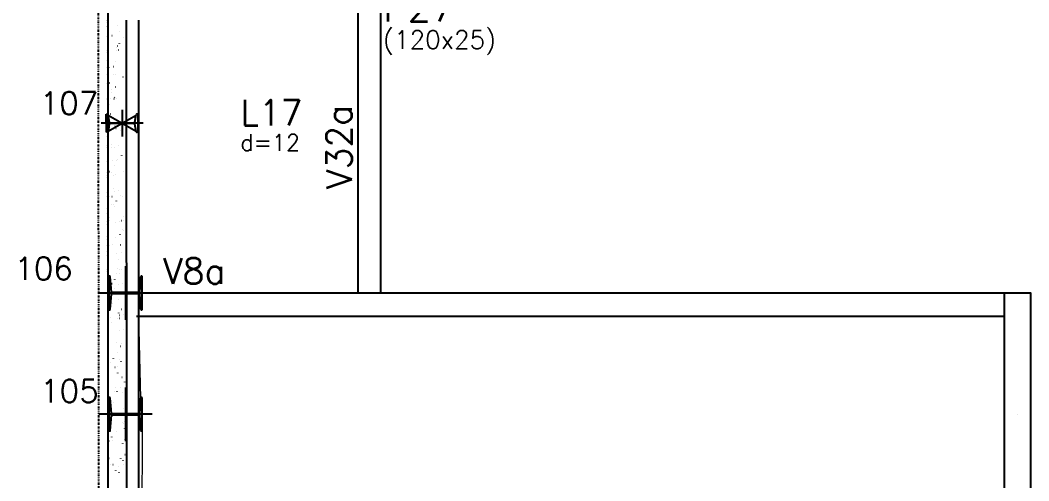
# Model space of a CAD drawing. Extents: x -40810 to 33675, y -2018 to 21213.
# Drawn here: x 23382 to 24213, y 2600 to 2980 of the extents above; entities that cross this region are included whole.
import ezdxf

# ---------------------------------------------------------------- set-up
doc = ezdxf.new("R2010")
doc.units = 0
doc.linetypes.add('ESTILO_TQS_0003', pattern=[1.5, 0.5, -0.4, 0.1, -0.5])
doc.layers.get('0').update_dxf_attribs({"color": 1, "lineweight": 9})
for name, color, linetype in [('1', 5, 'Continuous'), ('10', 7, 'Continuous'), ('12', 3, 'Continuous'), ('13', 7, 'Continuous'), ('19', 5, 'Continuous'), ('24', 5, 'ESTILO_TQS_0003'), ('242', 3, 'Continuous'), ('3', 2, 'Continuous'), ('49', 20, 'Continuous'), ('51', 6, 'Continuous'), ('52', 21, 'Continuous'), ('8', 5, 'Continuous'), ('9', 3, 'Continuous')]:
    doc.layers.add(name, color=color, linetype=linetype)
doc.styles.get("Standard").update_dxf_attribs({"font": 'romans.shx', "width": 0.8})

# ---------------------------------------------------------------- blocks, each defined once
blk = doc.blocks.new('_H9EFD498501-010')
for p, q in [((188.722037, 3504.392381), (188.722037, 3504.392381)), ((188.722037, 3504.392381), (188.722037, 3504.392381)), ((188.722037, 3504.392381), (188.722037, 3504.392381)), ((188.722151, 3504.321779), (188.722151, 3504.321779)), ((188.722151, 3504.321779), (188.722151, 3504.321779)), ((188.723655, 3503.395485), (188.723655, 3503.395485)), ((188.723655, 3503.395485), (188.723655, 3503.395485)), ((188.801698, 3504.339414), (188.87492, 3504.355647)), ((188.72897, 3500.121262), (188.72897, 3500.121262)), ((188.866968, 3500.127287), (188.941897, 3500.130559)), ((197.708545, 3500.513319), (197.783473, 3500.51659)), ((199.455416, 3495.881091), (199.465206, 3495.95545)), ((188.743068, 3491.435859), (188.743068, 3491.435859)), ((188.743068, 3491.435859), (188.743068, 3491.435859)), ((188.743068, 3491.435859), (188.743068, 3491.435859)), ((189.523696, 3491.60892), (189.596918, 3491.625153)), ((193.184806, 3492.420568), (193.258028, 3492.436801)), ((199.280889, 3485.528252), (199.326546, 3485.587753)), ((203.024772, 3490.407375), (203.070429, 3490.466876)), ((188.761601, 3480.018552), (188.761601, 3480.018552)), ((188.761601, 3480.018552), (188.761601, 3480.018552)), ((188.761601, 3480.018552), (188.761601, 3480.018552)), ((188.763985, 3478.549938), (188.763985, 3478.549938)), ((188.763985, 3478.549938), (188.763985, 3478.549938)), ((189.879582, 3478.79726), (189.952804, 3478.813493)), ((196.536092, 3480.357994), (196.61102, 3480.361265)), ((196.883891, 3482.404423), (196.929548, 3482.463924)), ((197.864628, 3483.797857), (197.874418, 3483.872215)), ((198.409307, 3480.43978), (198.484236, 3480.443052)), ((188.774882, 3471.836557), (188.774882, 3471.836557)), ((190.628868, 3474.252717), (190.674525, 3474.312219)), ((196.200419, 3471.156935), (196.210209, 3471.231294)), ((188.784902, 3465.664018), (188.784902, 3465.664018)), ((188.784902, 3465.664018), (188.784902, 3465.664018)), ((188.784902, 3465.664018), (188.784902, 3465.664018)), ((190.60158, 3466.066765), (190.674802, 3466.082998)), ((194.26269, 3466.878414), (194.335912, 3466.894647)), ((188.794232, 3459.915842), (188.794232, 3459.915842)), ((188.794232, 3459.915842), (188.794232, 3459.915842)), ((188.805819, 3452.778097), (188.805819, 3452.778097)), ((188.805819, 3452.778097), (188.805819, 3452.778097)), ((190.957466, 3453.255106), (191.030689, 3453.271339)), ((194.712421, 3459.854464), (194.72221, 3459.928822)), ((195.963068, 3460.22884), (196.037996, 3460.232112)), ((202.464923, 3458.052075), (202.51058, 3458.111576)), ((192.466016, 3445.021246), (192.511673, 3445.080748)), ((193.121633, 3447.771229), (193.131422, 3447.845588)), ((196.209899, 3449.900369), (196.255556, 3449.959871)), ((188.82611, 3440.277628), (188.82611, 3440.277628)), ((188.82611, 3440.277628), (188.82611, 3440.277628)), ((188.826736, 3439.892177), (188.826736, 3439.892177)), ((188.826736, 3439.892177), (188.826736, 3439.892177)), ((188.826736, 3439.892177), (188.826736, 3439.892177)), ((188.826864, 3439.813132), (188.826864, 3439.813132)), ((188.826864, 3439.813132), (188.826864, 3439.813132)), ((188.826864, 3439.813132), (188.826864, 3439.813132)), ((190.069018, 3441.897417), (190.114675, 3441.956919)), ((191.679464, 3440.524611), (191.752686, 3440.540844)), ((194.790615, 3440.073515), (194.865543, 3440.076787)), ((195.340574, 3441.33626), (195.413796, 3441.352493)), ((196.66383, 3440.155302), (196.738759, 3440.158573)), ((191.457424, 3435.130308), (191.467213, 3435.204666)), ((192.035351, 3427.712952), (192.108573, 3427.729185)), ((188.847652, 3427.006256), (188.847652, 3427.006256)), ((188.847652, 3427.006256), (188.847652, 3427.006256)), ((188.859495, 3419.710422), (188.859495, 3419.710422)), ((188.859495, 3419.710422), (188.859495, 3419.710422)), ((189.969425, 3423.827836), (189.979214, 3423.902194)), ((194.217591, 3419.944362), (194.292519, 3419.947633)), ((198.047047, 3420.668898), (198.092705, 3420.7284)), ((201.79093, 3425.548021), (201.836587, 3425.607523)), ((202.010022, 3425.245854), (202.019812, 3425.320212)), ((188.866412, 3415.449617), (188.866412, 3415.449617)), ((188.866412, 3415.449617), (188.866412, 3415.449617)), ((188.866412, 3415.449617), (188.866412, 3415.449617)), ((188.868569, 3414.120335), (188.868569, 3414.120335)), ((188.868569, 3414.120335), (188.868569, 3414.120335)), ((188.868569, 3414.120335), (188.868569, 3414.120335)), ((192.757348, 3414.982457), (192.83057, 3414.99869)), ((195.650049, 3417.545069), (195.695706, 3417.604571)), ((196.418458, 3415.794106), (196.49168, 3415.810338)), ((200.522024, 3413.943383), (200.531813, 3414.017741)), ((188.877337, 3408.718699), (188.877337, 3408.718699)), ((189.395026, 3409.393364), (189.440683, 3409.452865)), ((188.889486, 3401.234415), (188.889486, 3401.234415)), ((188.889486, 3401.234415), (188.889486, 3401.234415)), ((188.892127, 3399.607712), (188.892127, 3399.607712)), ((188.892127, 3399.607712), (188.892127, 3399.607712)), ((188.892127, 3399.607712), (188.892127, 3399.607712)), ((193.045138, 3399.789037), (193.120066, 3399.792308)), ((193.113235, 3402.170797), (193.186457, 3402.18703)), ((194.918353, 3399.870823), (194.993282, 3399.874095)), ((198.931236, 3401.860148), (198.941025, 3401.934507)), ((188.910403, 3388.348494), (188.910403, 3388.348494)), ((188.910403, 3388.348494), (188.910403, 3388.348494)), ((188.910403, 3388.348494), (188.910403, 3388.348494)), ((193.835232, 3389.440303), (193.908454, 3389.456536)), ((197.267027, 3389.219226), (197.276816, 3389.293585)), ((197.496342, 3390.251951), (197.569565, 3390.268184)), ((201.231081, 3393.192721), (201.276738, 3393.252223)), ((188.924758, 3379.505002), (188.924758, 3379.505002)), ((188.924758, 3379.505002), (188.924758, 3379.505002)), ((191.232174, 3380.161893), (191.277831, 3380.221394)), ((192.472114, 3379.659883), (192.547042, 3379.663155)), ((194.976057, 3385.041016), (195.021714, 3385.100517)), ((195.779028, 3377.916755), (195.788818, 3377.991113)), ((202.587477, 3380.10153), (202.662406, 3380.104801)), ((188.928565, 3377.159771), (188.928565, 3377.159771)), ((188.928565, 3377.159771), (188.928565, 3377.159771)), ((188.928565, 3377.159771), (188.928565, 3377.159771)), ((188.93132, 3375.462574), (188.93132, 3375.462574)), ((188.93132, 3375.462574), (188.93132, 3375.462574)), ((194.191119, 3376.628643), (194.264341, 3376.644876)), ((188.952237, 3362.576653), (188.952237, 3362.576653)), ((188.952237, 3362.576653), (188.952237, 3362.576653)), ((188.952237, 3362.576653), (188.952237, 3362.576653)), ((194.18824, 3365.833521), (194.19803, 3365.907879)), ((194.913116, 3363.898149), (194.986339, 3363.914382)), ((198.574226, 3364.709797), (198.647449, 3364.72603)), ((200.557088, 3360.688668), (200.602745, 3360.748169)), ((188.957389, 3359.402293), (188.957389, 3359.402293)), ((188.957389, 3359.402293), (188.957389, 3359.402293)), ((188.957389, 3359.402293), (188.957389, 3359.402293)), ((191.299661, 3359.504558), (191.374589, 3359.50783)), ((192.524031, 3353.192599), (192.533821, 3353.266957)), ((193.172876, 3359.586345), (193.247805, 3359.589616)), ((194.416207, 3352.685716), (194.461864, 3352.745218)), ((196.813205, 3355.809545), (196.858863, 3355.869046)), ((202.014453, 3359.972376), (202.089382, 3359.975648)), ((188.973154, 3349.690733), (188.973154, 3349.690733)), ((188.973154, 3349.690733), (188.973154, 3349.690733)), ((188.979792, 3345.600842), (188.979792, 3345.600842)), ((188.979792, 3345.600842), (188.979792, 3345.600842)), ((195.269003, 3351.086489), (195.342225, 3351.102722)), ((188.990021, 3339.299583), (188.990021, 3339.299583)), ((188.990021, 3339.299583), (188.990021, 3339.299583)), ((188.99407, 3336.804812), (188.99407, 3336.804812)), ((188.99407, 3336.804812), (188.99407, 3336.804812)), ((188.99407, 3336.804812), (188.99407, 3336.804812)), ((190.726637, 3339.375405), (190.801565, 3339.378676)), ((191.036033, 3341.890127), (191.045822, 3341.964486)), ((195.991001, 3338.355994), (196.064223, 3338.372227)), ((199.652111, 3339.167643), (199.725333, 3339.183876)), ((200.842, 3339.817051), (200.916929, 3339.820323)), ((202.715215, 3339.898837), (202.790144, 3339.902109)), ((203.07663, 3343.308145), (203.08642, 3343.382504)), ((189.445245, 3329.806893), (189.455034, 3329.881251)), ((199.997239, 3328.333368), (200.042896, 3328.39287)), ((201.588632, 3332.005674), (201.598421, 3332.080032)), ((202.394237, 3331.457197), (202.439894, 3331.516698)), ((189.010786, 3326.506853), (189.010786, 3326.506853)), ((189.010786, 3326.506853), (189.010786, 3326.506853)), ((189.014987, 3323.918892), (189.014987, 3323.918892)), ((189.014987, 3323.918892), (189.014987, 3323.918892)), ((189.022652, 3319.196873), (189.022652, 3319.196873)), ((189.022652, 3319.196873), (189.022652, 3319.196873)), ((189.022652, 3319.196873), (189.022652, 3319.196873)), ((189.554184, 3319.22008), (189.629112, 3319.223351)), ((191.427399, 3319.301866), (191.502328, 3319.305138)), ((193.742215, 3320.181663), (193.787872, 3320.241164)), ((196.346887, 3325.544335), (196.420109, 3325.560568)), ((199.997844, 3319.92244), (200.007633, 3319.996798)), ((200.268976, 3319.687898), (200.343905, 3319.691169)), ((189.03102, 3314.041914), (189.03102, 3314.041914)), ((189.03102, 3314.041914), (189.03102, 3314.041914)), ((189.03102, 3314.041914), (189.03102, 3314.041914)), ((189.035904, 3311.032971), (189.035904, 3311.032971)), ((189.035904, 3311.032971), (189.035904, 3311.032971)), ((189.035904, 3311.032971), (189.035904, 3311.032971)), ((189.998332, 3315.302539), (190.043989, 3315.362041)), ((197.068885, 3312.81384), (197.142107, 3312.830073)), ((200.729995, 3313.625489), (200.803217, 3313.641722)), ((198.333635, 3307.281518), (198.343424, 3307.355876)), ((189.055284, 3299.094163), (189.056088, 3299.094198)), ((189.055284, 3299.094163), (189.055284, 3299.094163)), ((189.055284, 3299.094163), (189.055284, 3299.094163)), ((189.056821, 3298.147051), (189.056821, 3298.147051)), ((189.056821, 3298.147051), (189.056821, 3298.147051)), ((196.845636, 3295.979046), (196.855426, 3296.053405)), ((197.424771, 3300.002181), (197.497994, 3300.018414)), ((199.096523, 3299.532573), (199.171452, 3299.535844)), ((199.323246, 3295.829315), (199.368903, 3295.888816)), ((200.969738, 3299.614359), (201.044667, 3299.61763)), ((193.182365, 3287.826363), (193.228023, 3287.885864)), ((195.579364, 3290.950191), (195.625021, 3291.009693)), ((198.146769, 3287.271686), (198.219991, 3287.287919)), ((201.807879, 3288.083334), (201.881101, 3288.099567)), ((189.077738, 3285.26113), (189.077738, 3285.26113)), ((189.077738, 3285.26113), (189.077738, 3285.26113)), ((189.077738, 3285.26113), (189.077738, 3285.26113)), ((189.082247, 3282.482985), (189.082247, 3282.482985)), ((189.082247, 3282.482985), (189.082247, 3282.482985)), ((189.087915, 3278.991453), (189.087915, 3278.991453)), ((189.681922, 3279.017388), (189.756851, 3279.020659)), ((195.254848, 3283.895812), (195.264638, 3283.97017)), ((198.523499, 3279.403419), (198.598427, 3279.406691)), ((189.098655, 3272.37521), (189.098655, 3272.37521)), ((189.098655, 3272.37521), (189.098655, 3272.37521)), ((193.590639, 3271.25489), (193.600429, 3271.329248)), ((198.502655, 3274.460026), (198.575878, 3274.476259)), ((198.763397, 3263.474015), (198.809054, 3263.533516)), ((199.224653, 3261.729532), (199.297875, 3261.745765)), ((201.160395, 3266.597844), (201.206052, 3266.657345)), ((202.885763, 3262.54118), (202.958985, 3262.557413)), ((189.119572, 3259.489289), (189.119572, 3259.489289)), ((189.119572, 3259.489289), (189.119572, 3259.489289)), ((189.119572, 3259.489289), (189.119572, 3259.489289)), ((189.120546, 3258.888743), (189.120546, 3258.888743)), ((189.120546, 3258.888743), (189.120546, 3258.888743)), ((189.120546, 3258.888743), (189.120546, 3258.888743)), ((192.102641, 3259.952419), (192.11243, 3260.026777)), ((192.508373, 3255.322309), (192.55403, 3255.381811)), ((197.351046, 3259.248094), (197.425975, 3259.251366)), ((199.224261, 3259.32988), (199.29919, 3259.333152)), ((189.133475, 3250.924056), (189.133475, 3250.924056)), ((189.140488, 3246.603369), (189.140488, 3246.603369)), ((189.140488, 3246.603369), (189.140488, 3246.603369)), ((190.511853, 3247.869184), (190.521642, 3247.943543)), ((199.58054, 3248.917872), (199.653762, 3248.934105)), ((202.65524, 3250.067965), (202.665029, 3250.142324)), ((189.153178, 3238.786033), (189.153178, 3238.786033)), ((189.153178, 3238.786033), (189.153178, 3238.786033)), ((189.155161, 3237.56409), (189.155161, 3237.56409)), ((189.155161, 3237.56409), (189.155161, 3237.56409)), ((196.778022, 3239.118941), (196.85295, 3239.122212)), ((200.302537, 3236.187377), (200.375759, 3236.20361)), ((201.064452, 3237.984731), (201.074241, 3238.059089)), ((189.161405, 3233.717448), (189.161405, 3233.717448)), ((189.161405, 3233.717448), (189.161405, 3233.717448)), ((189.161405, 3233.717448), (189.161405, 3233.717448)), ((198.089404, 3230.969961), (198.135062, 3231.029463)), ((189.182322, 3220.831527), (189.182322, 3220.831527)), ((189.182322, 3220.831527), (189.182322, 3220.831527)), ((189.184702, 3219.365128), (189.184702, 3219.365128)), ((189.184702, 3219.365128), (189.184702, 3219.365128)), ((191.948523, 3222.967009), (191.994181, 3223.026511)), ((194.345522, 3226.090838), (194.391179, 3226.15034)), ((199.400243, 3225.343809), (199.410032, 3225.418167)), ((200.658424, 3223.375718), (200.731646, 3223.391951)), ((189.185809, 3218.683323), (189.185809, 3218.683323)), ((189.185809, 3218.683323), (189.185809, 3218.683323)), ((189.185809, 3218.683323), (189.185809, 3218.683323)), ((195.605569, 3218.963616), (195.680497, 3218.966887)), ((197.478784, 3219.045402), (197.553713, 3219.048673)), ((197.912244, 3214.041338), (197.922034, 3214.115696)), ((189.203239, 3207.945607), (189.203239, 3207.945607)), ((189.203239, 3207.945607), (189.203239, 3207.945607)), ((189.203239, 3207.945607), (189.203239, 3207.945607)), ((201.380421, 3210.645223), (201.453644, 3210.661456)), ((203.670436, 3206.617613), (203.716093, 3206.677115)), ((189.218441, 3198.580613), (189.218441, 3198.580613)), ((189.218441, 3198.580613), (189.218441, 3198.580613)), ((189.224156, 3195.059686), (189.224156, 3195.059686)), ((189.224156, 3195.059686), (189.224156, 3195.059686)), ((195.032545, 3198.834462), (195.107473, 3198.837734)), ((196.321456, 3201.958103), (196.331246, 3202.032462)), ((197.529555, 3198.614661), (197.575212, 3198.674163)), ((199.926553, 3201.73849), (199.97221, 3201.797992)), ((201.736308, 3197.833564), (201.80953, 3197.849797)), ((189.23593, 3187.806199), (189.23593, 3187.806199)), ((191.274531, 3190.462956), (191.320188, 3190.522457)), ((194.657247, 3189.317181), (194.667037, 3189.39154)), ((189.245073, 3182.173766), (189.245073, 3182.173766)), ((189.245073, 3182.173766), (189.245073, 3182.173766)), ((189.245073, 3182.173766), (189.245073, 3182.173766)), ((189.251072, 3178.477903), (189.251072, 3178.477903)), ((189.251072, 3178.477903), (189.251072, 3178.477903)), ((189.251072, 3178.477903), (189.251072, 3178.477903)), ((193.169249, 3178.01471), (193.179038, 3178.089068)), ((193.860092, 3178.679137), (193.93502, 3178.682408)), ((195.733307, 3178.760923), (195.808236, 3178.764195)), ((202.458306, 3185.103069), (202.531528, 3185.119302)), ((189.634196, 3169.369475), (189.707418, 3169.385708)), ((202.814192, 3172.29141), (202.887414, 3172.307643)), ((203.110586, 3174.262313), (203.156243, 3174.321815)), ((189.26599, 3169.287845), (189.26599, 3169.287845)), ((191.578461, 3165.931476), (191.58825, 3166.005834)), ((193.11168, 3161.231485), (193.157337, 3161.290986)), ((196.855562, 3166.110608), (196.90122, 3166.170109)), ((203.721847, 3168.130257), (203.731637, 3168.204615)), ((189.283703, 3158.375193), (189.283703, 3158.375193)), ((189.283703, 3158.375193), (189.283703, 3158.375193)), ((189.286906, 3156.401925), (189.286906, 3156.401925)), ((189.286906, 3156.401925), (189.286906, 3156.401925)), ((189.286906, 3156.401925), (189.286906, 3156.401925)), ((189.287157, 3156.24727), (189.287157, 3156.24727)), ((189.287157, 3156.24727), (189.287157, 3156.24727)), ((189.914252, 3153.290554), (189.924041, 3153.364912)), ((190.714682, 3158.107656), (190.760339, 3158.167158)), ((193.287068, 3158.549984), (193.361996, 3158.553255)), ((202.13106, 3156.047022), (202.140849, 3156.121381)), ((203.402431, 3158.99163), (203.47736, 3158.994901)), ((203.53619, 3159.560915), (203.609412, 3159.577148)), ((189.299536, 3148.621326), (189.299536, 3148.621326)), ((203.892076, 3146.749255), (203.952667, 3146.762688)), ((189.307823, 3143.516004), (189.307823, 3143.516004)), ((189.316335, 3138.272483), (189.316335, 3138.272483)), ((189.316335, 3138.272483), (189.316335, 3138.272483)), ((189.316335, 3138.272483), (189.316335, 3138.272483)), ((190.71208, 3143.827321), (190.785302, 3143.843554)), ((192.114615, 3138.394658), (192.189543, 3138.39793)), ((193.98783, 3138.476445), (194.062759, 3138.479716)), ((198.692711, 3136.879137), (198.738368, 3136.938638)), ((200.466851, 3143.4061), (200.47664, 3143.480459)), ((202.436594, 3141.75826), (202.482251, 3141.817761)), ((202.829407, 3138.862476), (202.904336, 3138.865748)), ((189.32874, 3130.630084), (189.32874, 3130.630084)), ((189.32874, 3130.630084), (189.32874, 3130.630084)), ((189.32874, 3130.630084), (189.32874, 3130.630084)), ((196.295713, 3133.755308), (196.34137, 3133.81481)), ((198.978852, 3132.103629), (198.988641, 3132.177987)), ((190.040689, 3125.603602), (190.086346, 3125.663104))]:
    blk.add_line(p, q)

msp = doc.modelspace()

# ---------------------------------------------------------------- linework, layer by layer
at = {"linetype": 'Continuous', "ltscale": 30}
msp.add_lwpolyline([(25397.356, 3993.172), (23824.654, 3993.172), (23824.654, 3973.172), (23734.654, 3973.172), (23734.654, 3987.222), (23679.129, 3987.222), (23679.129, 3632.086), (23679.129, 3277.086), (23679.129, 3019.586), (23679.129, 2755.086), (24193.129, 2755.086), (24215.129, 2755.086)], dxfattribs=at)
for points in [[(24194.629, 2555.086), (24193.129, 2555.086), (24193.129, 2736.086), (23669.629, 2736.086), (23479.167, 2736.086), (23480.909, 2668.286, -0.414358), (23481.483, 2668.86), (23482.174, 2668.86), (23482.174, 2641.313), (23482.048, 2568.86), (23482.174, 2568.86), (23482.174, 2541.313), (23481.507, 2186.086), (23579.629, 2186.086), (24194.629, 2186.086)], [(24194.629, 2555.086), (24193.129, 2555.086), (24193.129, 2736.086), (23669.629, 2736.086), (23479.167, 2736.086), (23480.91, 2668.257, -0.4292045), (23481.483, 2668.86), (23482.174, 2668.86), (23482.174, 2641.313), (23482.048, 2568.86), (23482.174, 2568.86), (23482.174, 2541.313), (23481.507, 2186.086), (23579.629, 2186.086), (24194.629, 2186.086)]]:
    msp.add_lwpolyline(points, format="xyb", close=True, dxfattribs=at)
at = {"layer": '1'}
for points in [[(23679.129, 2755.086), (23679.129, 3019.586)], [(23660.129, 3007.086), (23660.129, 2755.086)], [(23660.129, 2755.086), (23477.534, 2755.086)], [(24193.129, 2755.086), (23660.129, 2755.086)], [(23477.534, 2736.086), (23669.629, 2736.086)], [(23669.629, 2736.086), (24193.129, 2736.086)]]:
    msp.add_lwpolyline(points, dxfattribs=at)
at = {"layer": '24'}
msp.add_line((23449.571, -104.593), (23445.489, 3556.088), dxfattribs=at)
at = {"layer": '242'}
for p, q in [((24204.129, 2655.086), (24204.129, 2655.086)), ((23465.936, 2648.586), (23465.936, 2648.586))]:
    msp.add_line(p, q, dxfattribs=at)
at = {"layer": '3'}
msp.add_lwpolyline([(24193.129, 2555.086), (24215.129, 2555.086), (24215.129, 2755.086), (24193.129, 2755.086), (24193.129, 2555.086)], dxfattribs=at)
at = {"layer": '49'}
for p, q in [((23454.046, 2980.019), (23451.165, 4018.172)), ((23455.566, -102.518), (23454.046, 2980.007)), ((23469.046, 2980.015), (23469.868, 1313.106)), ((23479.046, 2980.02), (23479.868, 1313.106))]:
    msp.add_line(p, q, dxfattribs=at)
at = {"layer": '51'}
for p, q in [((23465.629, 2906.054), (23465.728, 2884.236)), ((23483.027, 2895.223), (23448.33, 2895.067)), ((23452.645, 2902.586), (23453.399, 2902.59)), ((23452.712, 2887.586), (23452.645, 2902.586)), ((23454.01, 2902.11), (23455.102, 2895.974)), ((23454.076, 2901.736), (23477.281, 2888.553)), ((23454.136, 2888.449), (23477.221, 2901.84)), ((23455.712, 2895.494), (23475.641, 2895.583)), ((23476.247, 2896.069), (23477.284, 2902.214)), ((23477.891, 2902.7), (23478.645, 2902.703)), ((23478.645, 2902.703), (23478.712, 2887.703)), ((23453.466, 2887.59), (23452.712, 2887.586)), ((23455.11, 2894.221), (23454.073, 2888.076)), ((23475.644, 2894.796), (23455.716, 2894.707)), ((23477.347, 2888.18), (23476.255, 2894.316)), ((23478.712, 2887.703), (23477.958, 2887.7)), ((23468.419, 2777.161), (23468.419, 2733.011)), ((23455.356, 2768.86), (23454.664, 2768.86)), ((23454.664, 2768.86), (23454.664, 2741.313)), ((23456.89, 2755.872), (23455.914, 2768.417)), ((23480.924, 2768.417), (23479.948, 2755.872)), ((23482.174, 2768.86), (23481.483, 2768.86)), ((23482.174, 2741.313), (23482.174, 2768.86)), ((23490.494, 2755.086), (23446.344, 2755.086)), ((23490.494, 2755.086), (23446.344, 2755.086)), ((23455.914, 2741.756), (23456.89, 2754.264)), ((23457.447, 2754.707), (23479.39, 2754.707)), ((23479.39, 2755.429), (23457.448, 2755.429)), ((23479.948, 2754.264), (23480.924, 2741.756)), ((23454.664, 2741.313), (23455.356, 2741.313)), ((23481.483, 2741.313), (23482.174, 2741.313)), ((23468.419, 2677.161), (23468.419, 2633.011)), ((23455.356, 2668.86), (23454.664, 2668.86)), ((23454.664, 2668.86), (23454.664, 2641.313)), ((23456.89, 2655.872), (23455.914, 2668.417)), ((23480.924, 2668.417), (23479.948, 2655.872)), ((23482.174, 2668.86), (23481.483, 2668.86)), ((23482.174, 2641.313), (23482.174, 2668.86)), ((23490.494, 2655.086), (23446.344, 2655.086)), ((23490.494, 2655.086), (23446.344, 2655.086)), ((23455.914, 2641.756), (23456.89, 2654.264)), ((23457.447, 2654.707), (23479.39, 2654.707)), ((23479.39, 2655.429), (23457.448, 2655.429)), ((23479.948, 2654.264), (23480.924, 2641.756)), ((23454.664, 2641.313), (23455.356, 2641.313)), ((23481.483, 2641.313), (23482.174, 2641.313))]:
    msp.add_line(p, q, dxfattribs=at)
for centre, radius, start, end in [((23453.402, 2901.965), 0.625, 13.396504, 90.257729), ((23455.71, 2896.119), 0.625, 193.396581, 270.362725), ((23475.638, 2896.208), 0.625, 270.257729, 347.118955), ((23477.893, 2902.075), 0.625, 90.257729, 167.118955), ((23453.464, 2888.215), 0.625, 270.257729, 347.118955), ((23455.719, 2894.082), 0.625, 90.257729, 167.118955), ((23475.647, 2894.171), 0.625, 13.396504, 90.257729), ((23477.955, 2888.325), 0.625, 193.396504, 270.257729), ((23455.356, 2768.287), 0.573, 13.138774, 90), ((23481.483, 2768.287), 0.573, 90, 166.861226), ((23457.448, 2756.002), 0.573, 193.138774, 270), ((23457.448, 2754.134), 0.573, 89.895004, 166.861148), ((23479.39, 2756.002), 0.573, 270, 346.861226), ((23479.39, 2754.134), 0.573, 13.138774, 90), ((23455.356, 2741.886), 0.573, 270, 346.861226), ((23481.483, 2741.886), 0.573, 193.138774, 270), ((23455.356, 2668.287), 0.573, 13.138774, 90), ((23481.483, 2668.287), 0.573, 90, 166.861226), ((23457.448, 2656.002), 0.573, 193.138774, 270), ((23457.448, 2654.134), 0.573, 89.895004, 166.861148), ((23479.39, 2656.002), 0.573, 270, 346.861226), ((23479.39, 2654.134), 0.573, 13.138774, 90), ((23455.356, 2641.886), 0.573, 270, 346.861226), ((23481.483, 2641.886), 0.573, 193.138774, 270)]:
    msp.add_arc(centre, radius, start, end, dxfattribs=at)

# ---------------------------------------------------------------- block references
at = {"layer": '19'}
msp.add_blockref('_H9EFD498501-010', (23264.129, -524.914), dxfattribs=at)

# ---------------------------------------------------------------- texts
at = {"layer": '10'}
msp.add_text('L17', height=21, dxfattribs=at).set_placement((23563.163, 2893.332))
at = {"layer": '12'}
msp.add_text('(120x25)', height=15, dxfattribs=at).set_placement((23680.879, 2956.461))
at = {"layer": '13'}
msp.add_text('d=12', height=13.5, dxfattribs=at).set_placement((23563.163, 2872.437))
at = {"layer": '52'}
for s, p in [('107', (23397.81, 2902.149)), ('106', (23376.769, 2765.889)), ('105', (23398.111, 2664.898))]:
    msp.add_text(s, height=18.75, dxfattribs=at).set_placement(p)
at = {"layer": '8'}
msp.add_text('V32a', height=21, rotation=90, dxfattribs=at).set_placement((23655.128, 2840.872))
msp.add_text('V8a', height=21, dxfattribs=at).set_placement((23499.336, 2762.758))
at = {"layer": '9'}
msp.add_text('P27', height=22.5, dxfattribs=at).set_placement((23680.879, 2978.961))

doc.saveas('drawing.dxf')
